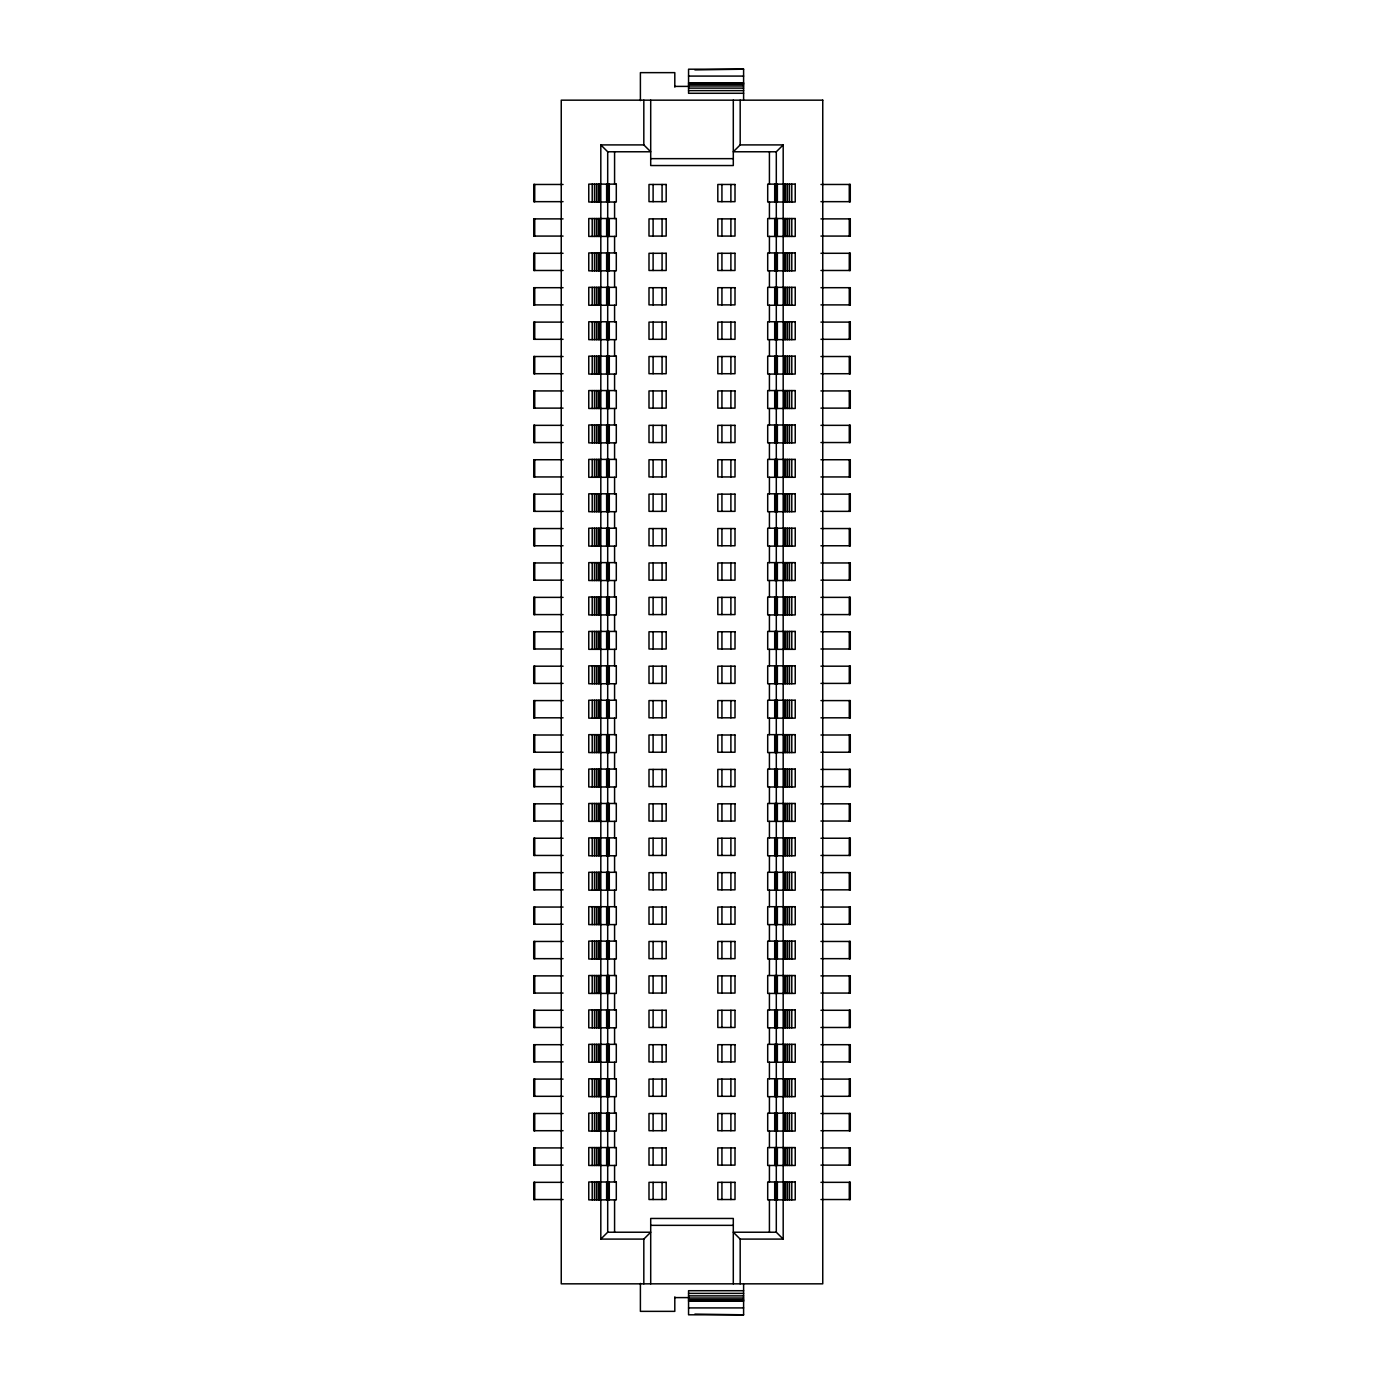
<?xml version="1.0" encoding="UTF-8"?>
<svg xmlns="http://www.w3.org/2000/svg" width="1384" height="1384" viewBox="0 0 1384 1384"><rect width="100%" height="100%" fill="white"/><g stroke="black" fill="none" stroke-linecap="round" stroke-linejoin="round"><path stroke-width="1.5" d="M740.181 144.905L733.295 151.773L776.303 151.773L783.188 144.905L740.181 144.905L740.181 100.167M607.697 1232.227L650.705 1232.227L643.819 1239.095L600.812 1239.095L607.697 1232.227L607.697 151.773L600.812 144.905L643.819 144.905L650.705 151.773L607.697 151.773M694.906 69.892L743.606 69.2L743.606 99.561M743.606 69.2L688.557 69.2L688.557 93.282L743.606 93.282M688.557 76.085L743.606 76.085M688.557 82.971L743.606 82.971M688.557 83.317L743.606 83.317M688.557 84.355L743.606 84.355M688.557 85.981L743.606 85.981M674.804 86.396L688.557 86.396M688.557 88.126L743.606 88.126M688.557 90.617L743.606 90.617M650.705 158.658L733.295 158.658M533.722 184.47L563.046 184.47M820.954 184.47L850.278 184.47L850.278 201.666L820.954 201.666M563.046 201.666L533.722 201.666L533.843 184.47M563.046 218.88L533.722 218.88L533.843 236.076M820.954 218.88L850.278 218.88L850.278 236.076L820.954 236.076M533.722 236.076L563.046 236.076M563.046 253.289L533.722 253.289L533.722 270.486L563.046 270.486M820.954 253.289L850.278 253.289L850.278 270.486L820.954 270.486M563.046 287.699L533.722 287.699L533.843 304.895M820.954 287.699L850.278 287.699L850.278 304.895L820.954 304.895M533.722 304.895L563.046 304.895M563.046 322.109L533.722 322.109L533.722 339.305L563.046 339.305M820.954 322.109L850.278 322.109L850.278 339.305L820.954 339.305M533.722 356.518L563.046 356.518M820.954 356.518L850.278 356.518L850.278 373.715L820.954 373.715M563.046 373.715L533.722 373.715L533.843 356.518M533.722 390.928L563.046 390.928M820.954 390.928L850.278 390.928L850.278 408.124L820.954 408.124M563.046 408.124L533.722 408.124L533.843 390.928M533.722 425.338L563.046 425.338M820.954 425.338L850.278 425.338L850.278 442.534L820.954 442.534M563.046 442.534L533.722 442.534L533.843 425.338M533.722 459.748L563.046 459.748M820.954 459.748L850.278 459.748L850.278 476.944L820.954 476.944M563.046 476.944L533.722 476.944L533.843 459.748M563.046 494.157L533.722 494.157L533.843 511.353M820.954 494.157L850.278 494.157L850.278 511.353L820.954 511.353M533.722 511.353L563.046 511.353M533.722 528.55L563.046 528.55M820.954 528.55L850.278 528.55L850.278 545.763L820.954 545.763M563.046 545.763L533.722 545.763L533.843 528.55M563.046 562.959L533.722 562.959L533.843 580.173M820.954 562.959L850.278 562.959L850.278 580.173L820.954 580.173M533.722 580.173L563.046 580.173M533.722 597.369L563.046 597.369M820.954 597.369L850.278 597.369L850.278 614.582L820.954 614.582M563.046 614.582L533.722 614.582L533.843 597.369M563.046 631.779L533.722 631.779L533.722 648.992L563.046 648.992M820.954 631.779L850.278 631.779L850.278 648.992L820.954 648.992M563.046 666.188L533.722 666.188L533.722 683.402L563.046 683.402M820.954 666.188L850.278 666.188L850.278 683.402L820.954 683.402M563.046 700.598L533.722 700.598L533.843 717.812M820.954 700.598L850.278 700.598L850.278 717.812L820.954 717.812M533.722 717.812L563.046 717.812M533.722 735.008L563.046 735.008M820.954 735.008L850.278 735.008L850.278 752.221L820.954 752.221M563.046 752.221L533.722 752.221L533.843 735.008M563.046 769.418L533.722 769.418L533.843 786.631M820.954 769.418L850.278 769.418L850.278 786.631L820.954 786.631M533.722 786.631L563.046 786.631M533.722 803.827L563.046 803.827M820.954 803.827L850.278 803.827L850.278 821.041L820.954 821.041M563.046 821.041L533.722 821.041L533.843 803.827M563.046 838.237L533.722 838.237L533.722 855.45L563.046 855.45M820.954 838.237L850.278 838.237L850.278 855.45L820.954 855.45M563.046 872.647L533.722 872.647L533.722 889.843L563.046 889.843M820.954 872.647L850.278 872.647L850.278 889.843L820.954 889.843M563.046 907.056L533.722 907.056L533.843 924.252M820.954 907.056L850.278 907.056L850.278 924.252L820.954 924.252M533.722 924.252L563.046 924.252M563.046 941.466L533.722 941.466L533.722 958.662L563.046 958.662M820.954 941.466L850.278 941.466L850.278 958.662L820.954 958.662M563.046 975.876L533.722 975.876L533.843 993.072M820.954 975.876L850.278 975.876L850.278 993.072L820.954 993.072M533.722 993.072L563.046 993.072M533.722 1010.285L563.046 1010.285M820.954 1010.285L850.278 1010.285L850.278 1027.482L820.954 1027.482M563.046 1027.482L533.722 1027.482L533.843 1010.285M563.046 1044.695L533.722 1044.695L533.722 1061.891L563.046 1061.891M820.954 1044.695L850.278 1044.695L850.278 1061.891L820.954 1061.891M563.046 1079.105L533.722 1079.105L533.843 1096.301M820.954 1079.105L850.278 1079.105L850.278 1096.301L820.954 1096.301M533.722 1096.301L563.046 1096.301M563.046 1113.514L533.722 1113.514L533.722 1130.711L563.046 1130.711M820.954 1113.514L850.278 1113.514L850.278 1130.711L820.954 1130.711M563.046 1147.924L533.722 1147.924L533.843 1165.12M820.954 1147.924L850.278 1147.924L850.278 1165.12L820.954 1165.12M533.722 1165.12L563.046 1165.12M563.046 1182.334L533.722 1182.334L533.843 1199.53M820.954 1182.334L850.278 1182.334L850.278 1199.53L820.954 1199.53M533.722 1199.53L563.046 1199.53M650.705 1225.342L733.295 1225.342M740.181 1239.095L783.188 1239.095L776.303 1232.227L733.295 1232.227L740.181 1239.095L740.181 1283.833M743.606 1290.718L688.557 1290.718L688.557 1314.8L743.606 1314.8L743.606 1284.438M688.557 1293.383L743.606 1293.383M688.557 1295.874L743.606 1295.874M674.804 1297.604L688.557 1297.604M688.557 1298.019L743.606 1298.019M688.557 1299.645L743.606 1299.645M688.557 1300.683L743.606 1300.683M688.557 1301.029L743.606 1301.029M688.557 1307.915L743.606 1307.915M694.906 1314.108L743.606 1314.8M850.157 184.47L850.157 201.666M850.157 218.88L850.157 236.076M850.157 253.289L850.157 270.486M850.157 287.699L850.157 304.895M850.157 322.109L850.157 339.305M850.157 356.518L850.157 373.715M850.157 390.928L850.157 408.124M850.157 425.338L850.157 442.534M850.157 459.748L850.157 476.944M850.157 494.157L850.157 511.353M850.157 528.55L850.157 545.763M850.157 562.959L850.157 580.173M850.157 597.369L850.157 614.582M850.157 631.779L850.157 648.992M850.157 666.188L850.157 683.402M850.157 700.598L850.157 717.812M850.157 735.008L850.157 752.221M850.157 769.418L850.157 786.631M850.157 803.827L850.157 821.041M850.157 838.237L850.157 855.45M850.157 872.647L850.157 889.843M850.157 907.056L850.157 924.252M850.157 941.466L850.157 958.662M850.157 975.876L850.157 993.072M850.157 1010.285L850.157 1027.482M850.157 1044.695L850.157 1061.891M850.157 1079.105L850.157 1096.301M850.157 1113.514L850.157 1130.711M850.157 1147.924L850.157 1165.12M850.157 1182.334L850.157 1199.53M849.828 184.47L849.828 201.666M849.828 218.88L849.828 236.076M849.828 253.289L849.828 270.486M849.828 287.699L849.828 304.895M849.828 322.109L849.828 339.305M849.828 356.518L849.828 373.715M849.828 390.928L849.828 408.124M849.828 425.338L849.828 442.534M849.828 459.748L849.828 476.944M849.828 494.157L849.828 511.353M849.828 528.55L849.828 545.763M849.828 562.959L849.828 580.173M849.828 597.369L849.828 614.582M849.828 631.779L849.828 648.992M849.828 666.188L849.828 683.402M849.828 700.598L849.828 717.812M849.828 735.008L849.828 752.221M849.828 769.418L849.828 786.631M849.828 803.827L849.828 821.041M849.828 838.237L849.828 855.45M849.828 872.647L849.828 889.843M849.828 907.056L849.828 924.252M849.828 941.466L849.828 958.662M849.828 975.876L849.828 993.072M849.828 1010.285L849.828 1027.482M849.828 1044.695L849.828 1061.891M849.828 1079.105L849.828 1096.301M849.828 1113.514L849.828 1130.711M849.828 1147.924L849.828 1165.12M849.828 1182.334L849.828 1199.53M849.274 184.47L849.274 201.666M849.274 218.88L849.274 236.076M849.274 253.289L849.274 270.486M849.274 287.699L849.274 304.895M849.274 322.109L849.274 339.305M849.274 356.518L849.274 373.715M849.274 390.928L849.274 408.124M849.274 425.338L849.274 442.534M849.274 459.748L849.274 476.944M849.274 494.157L849.274 511.353M849.274 528.55L849.274 545.763M849.274 562.959L849.274 580.173M849.274 597.369L849.274 614.582M849.274 631.779L849.274 648.992M849.274 666.188L849.274 683.402M849.274 700.598L849.274 717.812M849.274 735.008L849.274 752.221M849.274 769.418L849.274 786.631M849.274 803.827L849.274 821.041M849.274 838.237L849.274 855.45M849.274 872.647L849.274 889.843M849.274 907.056L849.274 924.252M849.274 941.466L849.274 958.662M849.274 975.876L849.274 993.072M849.274 1010.285L849.274 1027.482M849.274 1044.695L849.274 1061.891M849.274 1079.105L849.274 1096.301M849.274 1113.514L849.274 1130.711M849.274 1147.924L849.274 1165.12M849.274 1182.334L849.274 1199.53M791.786 184.124L791.786 202.012M791.786 218.534L791.786 236.422M791.786 252.943L791.786 270.832M791.786 287.353L791.786 305.241M791.786 321.763L791.786 339.651M791.786 356.172L791.786 374.061M791.786 390.582L791.786 408.47M791.786 424.992L791.786 442.88M791.786 459.401L791.786 477.29M791.786 493.811L791.786 511.699M791.786 528.221L791.786 546.109M791.786 562.631L791.786 580.519M791.786 597.023L791.786 614.928M791.786 631.433L791.786 649.338M791.786 665.842L791.786 683.748M791.786 700.252L791.786 718.158M791.786 734.662L791.786 752.567M791.786 769.072L791.786 786.977M791.786 803.481L791.786 821.369M791.786 837.891L791.786 855.779M791.786 872.301L791.786 890.189M791.786 906.71L791.786 924.599M791.786 941.12L791.786 959.008M791.786 975.53L791.786 993.418M791.786 1009.939L791.786 1027.828M791.786 1044.349L791.786 1062.237M791.786 1078.759L791.786 1096.647M791.786 1113.168L791.786 1131.057M791.786 1147.578L791.786 1165.466M791.786 1181.988L791.786 1199.876M789.486 184.124L789.486 202.012M789.486 218.534L789.486 236.422M789.486 252.943L789.486 270.832M789.486 287.353L789.486 305.241M789.486 321.763L789.486 339.651M789.486 356.172L789.486 374.061M789.486 390.582L789.486 408.47M789.486 424.992L789.486 442.88M789.486 459.401L789.486 477.29M789.486 493.811L789.486 511.699M789.486 528.221L789.486 546.109M789.486 562.631L789.486 580.519M789.486 597.023L789.486 614.928M789.486 631.433L789.486 649.338M789.486 665.842L789.486 683.748M789.486 700.252L789.486 718.158M789.486 734.662L789.486 752.567M789.486 769.072L789.486 786.977M789.486 803.481L789.486 821.369M789.486 837.891L789.486 855.779M789.486 872.301L789.486 890.189M789.486 906.71L789.486 924.599M789.486 941.12L789.486 959.008M789.486 975.53L789.486 993.418M789.486 1009.939L789.486 1027.828M789.486 1044.349L789.486 1062.237M789.486 1078.759L789.486 1096.647M789.486 1113.168L789.486 1131.057M789.486 1147.578L789.486 1165.466M789.486 1181.988L789.486 1199.876M787.496 184.124L787.496 202.012M787.496 218.534L787.496 236.422M787.496 252.943L787.496 270.832M787.496 287.353L787.496 305.241M787.496 321.763L787.496 339.651M787.496 356.172L787.496 374.061M787.496 390.582L787.496 408.47M787.496 424.992L787.496 442.88M787.496 459.401L787.496 477.29M787.496 493.811L787.496 511.699M787.496 528.221L787.496 546.109M787.496 562.631L787.496 580.519M787.496 597.023L787.496 614.928M787.496 631.433L787.496 649.338M787.496 665.842L787.496 683.748M787.496 700.252L787.496 718.158M787.496 734.662L787.496 752.567M787.496 769.072L787.496 786.977M787.496 803.481L787.496 821.369M787.496 837.891L787.496 855.779M787.496 872.301L787.496 890.189M787.496 906.71L787.496 924.599M787.496 941.12L787.496 959.008M787.496 975.53L787.496 993.418M787.496 1009.939L787.496 1027.828M787.496 1044.349L787.496 1062.237M787.496 1078.759L787.496 1096.647M787.496 1113.168L787.496 1131.057M787.496 1147.578L787.496 1165.466M787.496 1181.988L787.496 1199.876M785.679 184.124L785.679 202.012M785.679 218.534L785.679 236.422M785.679 252.943L785.679 270.832M785.679 287.353L785.679 305.241M785.679 321.763L785.679 339.651M785.679 356.172L785.679 374.061M785.679 390.582L785.679 408.47M785.679 424.992L785.679 442.88M785.679 459.401L785.679 477.29M785.679 493.811L785.679 511.699M785.679 528.221L785.679 546.109M785.679 562.631L785.679 580.519M785.679 597.023L785.679 614.928M785.679 631.433L785.679 649.338M785.679 665.842L785.679 683.748M785.679 700.252L785.679 718.158M785.679 734.662L785.679 752.567M785.679 769.072L785.679 786.977M785.679 803.481L785.679 821.369M785.679 837.891L785.679 855.779M785.679 872.301L785.679 890.189M785.679 906.71L785.679 924.599M785.679 941.12L785.679 959.008M785.679 975.53L785.679 993.418M785.679 1009.939L785.679 1027.828M785.679 1044.349L785.679 1062.237M785.679 1078.759L785.679 1096.647M785.679 1113.168L785.679 1131.057M785.679 1147.578L785.679 1165.466M785.679 1181.988L785.679 1199.876M784.174 184.124L784.174 202.012M784.174 218.534L784.174 236.422M784.174 252.943L784.174 270.832M784.174 287.353L784.174 305.241M784.174 321.763L784.174 339.651M784.174 356.172L784.174 374.061M784.174 390.582L784.174 408.47M784.174 424.992L784.174 442.88M784.174 459.401L784.174 477.29M784.174 493.811L784.174 511.699M784.174 528.221L784.174 546.109M784.174 562.631L784.174 580.519M784.174 597.023L784.174 614.928M784.174 631.433L784.174 649.338M784.174 665.842L784.174 683.748M784.174 700.252L784.174 718.158M784.174 734.662L784.174 752.567M784.174 769.072L784.174 786.977M784.174 803.481L784.174 821.369M784.174 837.891L784.174 855.779M784.174 872.301L784.174 890.189M784.174 906.71L784.174 924.599M784.174 941.12L784.174 959.008M784.174 975.53L784.174 993.418M784.174 1009.939L784.174 1027.828M784.174 1044.349L784.174 1062.237M784.174 1078.759L784.174 1096.647M784.174 1113.168L784.174 1131.057M784.174 1147.578L784.174 1165.466M784.174 1181.988L784.174 1199.876M783.188 144.905L783.188 1239.095M777.358 184.124L777.358 202.012M777.358 218.534L777.358 236.422M777.358 252.943L777.358 270.832M777.358 287.353L777.358 305.241M777.358 321.763L777.358 339.651M777.358 356.172L777.358 374.061M777.358 390.582L777.358 408.47M777.358 424.992L777.358 442.88M777.358 459.401L777.358 477.29M777.358 493.811L777.358 511.699M777.358 528.221L777.358 546.109M777.358 562.631L777.358 580.519M777.358 597.023L777.358 614.928M777.358 631.433L777.358 649.338M777.358 665.842L777.358 683.748M777.358 700.252L777.358 718.158M777.358 734.662L777.358 752.567M777.358 769.072L777.358 786.977M777.358 803.481L777.358 821.369M777.358 837.891L777.358 855.779M777.358 872.301L777.358 890.189M777.358 906.71L777.358 924.599M777.358 941.12L777.358 959.008M777.358 975.53L777.358 993.418M777.358 1009.939L777.358 1027.828M777.358 1044.349L777.358 1062.237M777.358 1078.759L777.358 1096.647M777.358 1113.168L777.358 1131.057M777.358 1147.578L777.358 1165.466M777.358 1181.988L777.358 1199.876M776.77 184.124L776.77 202.012M776.77 218.534L776.77 236.422M776.77 252.943L776.77 270.832M776.77 287.353L776.77 305.241M776.77 321.763L776.77 339.651M776.77 356.172L776.77 374.061M776.77 390.582L776.77 408.47M776.77 424.992L776.77 442.88M776.77 459.401L776.77 477.29M776.77 493.811L776.77 511.699M776.77 528.221L776.77 546.109M776.77 562.631L776.77 580.519M776.77 597.023L776.77 614.928M776.77 631.433L776.77 649.338M776.77 665.842L776.77 683.748M776.77 700.252L776.77 718.158M776.77 734.662L776.77 752.567M776.77 769.072L776.77 786.977M776.77 803.481L776.77 821.369M776.77 837.891L776.77 855.779M776.77 872.301L776.77 890.189M776.77 906.71L776.77 924.599M776.77 941.12L776.77 959.008M776.77 975.53L776.77 993.418M776.77 1009.939L776.77 1027.828M776.77 1044.349L776.77 1062.237M776.77 1078.759L776.77 1096.647M776.77 1113.168L776.77 1131.057M776.77 1147.578L776.77 1165.466M776.77 1181.988L776.77 1199.876M776.424 184.124L776.424 202.012M776.424 218.534L776.424 236.422M776.424 252.943L776.424 270.832M776.424 287.353L776.424 305.241M776.424 321.763L776.424 339.651M776.424 356.172L776.424 374.061M776.424 390.582L776.424 408.47M776.424 424.992L776.424 442.88M776.424 459.401L776.424 477.29M776.424 493.811L776.424 511.699M776.424 528.221L776.424 546.109M776.424 562.631L776.424 580.519M776.424 597.023L776.424 614.928M776.424 631.433L776.424 649.338M776.424 665.842L776.424 683.748M776.424 700.252L776.424 718.158M776.424 734.662L776.424 752.567M776.424 769.072L776.424 786.977M776.424 803.481L776.424 821.369M776.424 837.891L776.424 855.779M776.424 872.301L776.424 890.189M776.424 906.71L776.424 924.599M776.424 941.12L776.424 959.008M776.424 975.53L776.424 993.418M776.424 1009.939L776.424 1027.828M776.424 1044.349L776.424 1062.237M776.424 1078.759L776.424 1096.647M776.424 1113.168L776.424 1131.057M776.424 1147.578L776.424 1165.466M776.424 1181.988L776.424 1199.876M776.303 151.773L776.303 1232.227M775.576 184.124L775.576 202.012M775.576 218.534L775.576 236.422M775.576 252.943L775.576 270.832M775.576 287.353L775.576 305.241M775.576 321.763L775.576 339.651M775.576 356.172L775.576 374.061M775.576 390.582L775.576 408.47M775.576 424.992L775.576 442.88M775.576 459.401L775.576 477.29M775.576 493.811L775.576 511.699M775.576 528.221L775.576 546.109M775.576 562.631L775.576 580.519M775.576 597.023L775.576 614.928M775.576 631.433L775.576 649.338M775.576 665.842L775.576 683.748M775.576 700.252L775.576 718.158M775.576 734.662L775.576 752.567M775.576 769.072L775.576 786.977M775.576 803.481L775.576 821.369M775.576 837.891L775.576 855.779M775.576 872.301L775.576 890.189M775.576 906.71L775.576 924.599M775.576 941.12L775.576 959.008M775.576 975.53L775.576 993.418M775.576 1009.939L775.576 1027.828M775.576 1044.349L775.576 1062.237M775.576 1078.759L775.576 1096.647M775.576 1113.168L775.576 1131.057M775.576 1147.578L775.576 1165.466M775.576 1181.988L775.576 1199.876M774.711 184.124L774.711 202.012M774.711 218.534L774.711 236.422M774.711 252.943L774.711 270.832M774.711 287.353L774.711 305.241M774.711 321.763L774.711 339.651M774.711 356.172L774.711 374.061M774.711 390.582L774.711 408.47M774.711 424.992L774.711 442.88M774.711 459.401L774.711 477.29M774.711 493.811L774.711 511.699M774.711 528.221L774.711 546.109M774.711 562.631L774.711 580.519M774.711 597.023L774.711 614.928M774.711 631.433L774.711 649.338M774.711 665.842L774.711 683.748M774.711 700.252L774.711 718.158M774.711 734.662L774.711 752.567M774.711 769.072L774.711 786.977M774.711 803.481L774.711 821.369M774.711 837.891L774.711 855.779M774.711 872.301L774.711 890.189M774.711 906.71L774.711 924.599M774.711 941.12L774.711 959.008M774.711 975.53L774.711 993.418M774.711 1009.939L774.711 1027.828M774.711 1044.349L774.711 1062.237M774.711 1078.759L774.711 1096.647M774.711 1113.168L774.711 1131.057M774.711 1147.578L774.711 1165.466M774.711 1181.988L774.711 1199.876M769.418 151.773L769.418 184.124M769.418 202.012L769.418 218.534M769.418 236.422L769.418 252.943M769.418 270.832L769.418 287.353M769.418 305.241L769.418 321.763M769.418 339.651L769.418 356.172M769.418 374.061L769.418 390.582M769.418 408.47L769.418 424.992M769.418 442.88L769.418 459.401M769.418 477.29L769.418 493.811M769.418 511.699L769.418 528.221M769.418 546.109L769.418 562.631M769.418 580.519L769.418 597.023M769.418 614.928L769.418 631.433M769.418 649.338L769.418 665.842M769.418 683.748L769.418 700.252M769.418 718.158L769.418 734.662M769.418 752.567L769.418 769.072M769.418 786.977L769.418 803.481M769.418 821.369L769.418 837.891M769.418 855.779L769.418 872.301M769.418 890.189L769.418 906.71M769.418 924.599L769.418 941.12M769.418 959.008L769.418 975.53M769.418 993.418L769.418 1009.939M769.418 1027.828L769.418 1044.349M769.418 1062.237L769.418 1078.759M769.418 1096.647L769.418 1113.168M769.418 1131.057L769.418 1147.578M769.418 1165.466L769.418 1181.988M769.418 1199.876L769.418 1232.227M733.295 100.167L733.295 165.544L650.705 165.544L650.705 100.167M733.295 1283.833L733.295 1218.456L650.705 1218.456L650.705 1283.833M730.89 184.47L730.89 201.666M730.89 218.88L730.89 236.076M730.89 253.289L730.89 270.486M730.89 287.699L730.89 304.895M730.89 322.109L730.89 339.305M730.89 356.518L730.89 373.715M730.89 390.928L730.89 408.124M730.89 425.338L730.89 442.534M730.89 459.748L730.89 476.944M730.89 494.157L730.89 511.353M730.89 528.55L730.89 545.763M730.89 562.959L730.89 580.173M730.89 597.369L730.89 614.582M730.89 631.779L730.89 648.992M730.89 666.188L730.89 683.402M730.89 700.598L730.89 717.812M730.89 735.008L730.89 752.221M730.89 769.418L730.89 786.631M730.89 803.827L730.89 821.041M730.89 838.237L730.89 855.45M730.89 872.647L730.89 889.843M730.89 907.056L730.89 924.252M730.89 941.466L730.89 958.662M730.89 975.876L730.89 993.072M730.89 1010.285L730.89 1027.482M730.89 1044.695L730.89 1061.891M730.89 1079.105L730.89 1096.301M730.89 1113.514L730.89 1130.711M730.89 1147.924L730.89 1165.12M730.89 1182.334L730.89 1199.53M721.929 184.47L721.929 201.666M721.929 218.88L721.929 236.076M721.929 253.289L721.929 270.486M721.929 287.699L721.929 304.895M721.929 322.109L721.929 339.305M721.929 356.518L721.929 373.715M721.929 390.928L721.929 408.124M721.929 425.338L721.929 442.534M721.929 459.748L721.929 476.944M721.929 494.157L721.929 511.353M721.929 528.55L721.929 545.763M721.929 562.959L721.929 580.173M721.929 597.369L721.929 614.582M721.929 631.779L721.929 648.992M721.929 666.188L721.929 683.402M721.929 700.598L721.929 717.812M721.929 735.008L721.929 752.221M721.929 769.418L721.929 786.631M721.929 803.827L721.929 821.041M721.929 838.237L721.929 855.45M721.929 872.647L721.929 889.843M721.929 907.056L721.929 924.252M721.929 941.466L721.929 958.662M721.929 975.876L721.929 993.072M721.929 1010.285L721.929 1027.482M721.929 1044.695L721.929 1061.891M721.929 1079.105L721.929 1096.301M721.929 1113.514L721.929 1130.711M721.929 1147.924L721.929 1165.12M721.929 1182.334L721.929 1199.53M674.804 87.088L674.804 72.643L640.394 72.643L640.394 100.599M674.804 1296.912L674.804 1311.357L640.394 1311.357L640.394 1283.4M662.071 184.47L662.071 201.666M662.071 218.88L662.071 236.076M662.071 253.289L662.071 270.486M662.071 287.699L662.071 304.895M662.071 322.109L662.071 339.305M662.071 356.518L662.071 373.715M662.071 390.928L662.071 408.124M662.071 425.338L662.071 442.534M662.071 459.748L662.071 476.944M662.071 494.157L662.071 511.353M662.071 528.55L662.071 545.763M662.071 562.959L662.071 580.173M662.071 597.369L662.071 614.582M662.071 631.779L662.071 648.992M662.071 666.188L662.071 683.402M662.071 700.598L662.071 717.812M662.071 735.008L662.071 752.221M662.071 769.418L662.071 786.631M662.071 803.827L662.071 821.041M662.071 838.237L662.071 855.45M662.071 872.647L662.071 889.843M662.071 907.056L662.071 924.252M662.071 941.466L662.071 958.662M662.071 975.876L662.071 993.072M662.071 1010.285L662.071 1027.482M662.071 1044.695L662.071 1061.891M662.071 1079.105L662.071 1096.301M662.071 1113.514L662.071 1130.711M662.071 1147.924L662.071 1165.12M662.071 1182.334L662.071 1199.53M653.11 184.47L653.11 201.666M653.11 218.88L653.11 236.076M653.11 253.289L653.11 270.486M653.11 287.699L653.11 304.895M653.11 322.109L653.11 339.305M653.11 356.518L653.11 373.715M653.11 390.928L653.11 408.124M653.11 425.338L653.11 442.534M653.11 459.748L653.11 476.944M653.11 494.157L653.11 511.353M653.11 528.55L653.11 545.763M653.11 562.959L653.11 580.173M653.11 597.369L653.11 614.582M653.11 631.779L653.11 648.992M653.11 666.188L653.11 683.402M653.11 700.598L653.11 717.812M653.11 735.008L653.11 752.221M653.11 769.418L653.11 786.631M653.11 803.827L653.11 821.041M653.11 838.237L653.11 855.45M653.11 872.647L653.11 889.843M653.11 907.056L653.11 924.252M653.11 941.466L653.11 958.662M653.11 975.876L653.11 993.072M653.11 1010.285L653.11 1027.482M653.11 1044.695L653.11 1061.891M653.11 1079.105L653.11 1096.301M653.11 1113.514L653.11 1130.711M653.11 1147.924L653.11 1165.12M653.11 1182.334L653.11 1199.53M643.819 100.167L643.819 144.905M643.819 1239.095L643.819 1283.833M614.582 151.773L614.582 184.124M614.582 202.012L614.582 218.534M614.582 236.422L614.582 252.943M614.582 270.832L614.582 287.353M614.582 305.241L614.582 321.763M614.582 339.651L614.582 356.172M614.582 374.061L614.582 390.582M614.582 408.47L614.582 424.992M614.582 442.88L614.582 459.401M614.582 477.29L614.582 493.811M614.582 511.699L614.582 528.221M614.582 546.109L614.582 562.631M614.582 580.519L614.582 597.023M614.582 614.928L614.582 631.433M614.582 649.338L614.582 665.842M614.582 683.748L614.582 700.252M614.582 718.158L614.582 734.662M614.582 752.567L614.582 769.072M614.582 786.977L614.582 803.481M614.582 821.369L614.582 837.891M614.582 855.779L614.582 872.301M614.582 890.189L614.582 906.71M614.582 924.599L614.582 941.12M614.582 959.008L614.582 975.53M614.582 993.418L614.582 1009.939M614.582 1027.828L614.582 1044.349M614.582 1062.237L614.582 1078.759M614.582 1096.647L614.582 1113.168M614.582 1131.057L614.582 1147.578M614.582 1165.466L614.582 1181.988M614.582 1199.876L614.582 1232.227M609.289 184.124L609.289 202.012M609.289 218.534L609.289 236.422M609.289 252.943L609.289 270.832M609.289 287.353L609.289 305.241M609.289 321.763L609.289 339.651M609.289 356.172L609.289 374.061M609.289 390.582L609.289 408.47M609.289 424.992L609.289 442.88M609.289 459.401L609.289 477.29M609.289 493.811L609.289 511.699M609.289 528.221L609.289 546.109M609.289 562.631L609.289 580.519M609.289 597.023L609.289 614.928M609.289 631.433L609.289 649.338M609.289 665.842L609.289 683.748M609.289 700.252L609.289 718.158M609.289 734.662L609.289 752.567M609.289 769.072L609.289 786.977M609.289 803.481L609.289 821.369M609.289 837.891L609.289 855.779M609.289 872.301L609.289 890.189M609.289 906.71L609.289 924.599M609.289 941.12L609.289 959.008M609.289 975.53L609.289 993.418M609.289 1009.939L609.289 1027.828M609.289 1044.349L609.289 1062.237M609.289 1078.759L609.289 1096.647M609.289 1113.168L609.289 1131.057M609.289 1147.578L609.289 1165.466M609.289 1181.988L609.289 1199.876M608.424 184.124L608.424 202.012M608.424 218.534L608.424 236.422M608.424 252.943L608.424 270.832M608.424 287.353L608.424 305.241M608.424 321.763L608.424 339.651M608.424 356.172L608.424 374.061M608.424 390.582L608.424 408.47M608.424 424.992L608.424 442.88M608.424 459.401L608.424 477.29M608.424 493.811L608.424 511.699M608.424 528.221L608.424 546.109M608.424 562.631L608.424 580.519M608.424 597.023L608.424 614.928M608.424 631.433L608.424 649.338M608.424 665.842L608.424 683.748M608.424 700.252L608.424 718.158M608.424 734.662L608.424 752.567M608.424 769.072L608.424 786.977M608.424 803.481L608.424 821.369M608.424 837.891L608.424 855.779M608.424 872.301L608.424 890.189M608.424 906.71L608.424 924.599M608.424 941.12L608.424 959.008M608.424 975.53L608.424 993.418M608.424 1009.939L608.424 1027.828M608.424 1044.349L608.424 1062.237M608.424 1078.759L608.424 1096.647M608.424 1113.168L608.424 1131.057M608.424 1147.578L608.424 1165.466M608.424 1181.988L608.424 1199.876M607.887 184.124L607.887 202.012M607.887 218.534L607.887 236.422M607.887 252.943L607.887 270.832M607.887 287.353L607.887 305.241M607.887 321.763L607.887 339.651M607.887 356.172L607.887 374.061M607.887 390.582L607.887 408.47M607.887 424.992L607.887 442.88M607.887 459.401L607.887 477.29M607.887 493.811L607.887 511.699M607.887 528.221L607.887 546.109M607.887 562.631L607.887 580.519M607.887 597.023L607.887 614.928M607.887 631.433L607.887 649.338M607.887 665.842L607.887 683.748M607.887 700.252L607.887 718.158M607.887 734.662L607.887 752.567M607.887 769.072L607.887 786.977M607.887 803.481L607.887 821.369M607.887 837.891L607.887 855.779M607.887 872.301L607.887 890.189M607.887 906.71L607.887 924.599M607.887 941.12L607.887 959.008M607.887 975.53L607.887 993.418M607.887 1009.939L607.887 1027.828M607.887 1044.349L607.887 1062.237M607.887 1078.759L607.887 1096.647M607.887 1113.168L607.887 1131.057M607.887 1147.578L607.887 1165.466M607.887 1181.988L607.887 1199.876M607.23 184.124L607.23 202.012M607.23 218.534L607.23 236.422M607.23 252.943L607.23 270.832M607.23 287.353L607.23 305.241M607.23 321.763L607.23 339.651M607.23 356.172L607.23 374.061M607.23 390.582L607.23 408.47M607.23 424.992L607.23 442.88M607.23 459.401L607.23 477.29M607.23 493.811L607.23 511.699M607.23 528.221L607.23 546.109M607.23 562.631L607.23 580.519M607.23 597.023L607.23 614.928M607.23 631.433L607.23 649.338M607.23 665.842L607.23 683.748M607.23 700.252L607.23 718.158M607.23 734.662L607.23 752.567M607.23 769.072L607.23 786.977M607.23 803.481L607.23 821.369M607.23 837.891L607.23 855.779M607.23 872.301L607.23 890.189M607.23 906.71L607.23 924.599M607.23 941.12L607.23 959.008M607.23 975.53L607.23 993.418M607.23 1009.939L607.23 1027.828M607.23 1044.349L607.23 1062.237M607.23 1078.759L607.23 1096.647M607.23 1113.168L607.23 1131.057M607.23 1147.578L607.23 1165.466M607.23 1181.988L607.23 1199.876M606.642 184.124L606.642 202.012M606.642 218.534L606.642 236.422M606.642 252.943L606.642 270.832M606.642 287.353L606.642 305.241M606.642 321.763L606.642 339.651M606.642 356.172L606.642 374.061M606.642 390.582L606.642 408.47M606.642 424.992L606.642 442.88M606.642 459.401L606.642 477.29M606.642 493.811L606.642 511.699M606.642 528.221L606.642 546.109M606.642 562.631L606.642 580.519M606.642 597.023L606.642 614.928M606.642 631.433L606.642 649.338M606.642 665.842L606.642 683.748M606.642 700.252L606.642 718.158M606.642 734.662L606.642 752.567M606.642 769.072L606.642 786.977M606.642 803.481L606.642 821.369M606.642 837.891L606.642 855.779M606.642 872.301L606.642 890.189M606.642 906.71L606.642 924.599M606.642 941.12L606.642 959.008M606.642 975.53L606.642 993.418M606.642 1009.939L606.642 1027.828M606.642 1044.349L606.642 1062.237M606.642 1078.759L606.642 1096.647M606.642 1113.168L606.642 1131.057M606.642 1147.578L606.642 1165.466M606.642 1181.988L606.642 1199.876M600.812 144.905L600.812 1239.095M599.826 184.124L599.826 202.012M599.826 218.534L599.826 236.422M599.826 252.943L599.826 270.832M599.826 287.353L599.826 305.241M599.826 321.763L599.826 339.651M599.826 356.172L599.826 374.061M599.826 390.582L599.826 408.47M599.826 424.992L599.826 442.88M599.826 459.401L599.826 477.29M599.826 493.811L599.826 511.699M599.826 528.221L599.826 546.109M599.826 562.631L599.826 580.519M599.826 597.023L599.826 614.928M599.826 631.433L599.826 649.338M599.826 665.842L599.826 683.748M599.826 700.252L599.826 718.158M599.826 734.662L599.826 752.567M599.826 769.072L599.826 786.977M599.826 803.481L599.826 821.369M599.826 837.891L599.826 855.779M599.826 872.301L599.826 890.189M599.826 906.71L599.826 924.599M599.826 941.12L599.826 959.008M599.826 975.53L599.826 993.418M599.826 1009.939L599.826 1027.828M599.826 1044.349L599.826 1062.237M599.826 1078.759L599.826 1096.647M599.826 1113.168L599.826 1131.057M599.826 1147.578L599.826 1165.466M599.826 1181.988L599.826 1199.876M598.321 184.124L598.321 202.012M598.321 218.534L598.321 236.422M598.321 252.943L598.321 270.832M598.321 287.353L598.321 305.241M598.321 321.763L598.321 339.651M598.321 356.172L598.321 374.061M598.321 390.582L598.321 408.47M598.321 424.992L598.321 442.88M598.321 459.401L598.321 477.29M598.321 493.811L598.321 511.699M598.321 528.221L598.321 546.109M598.321 562.631L598.321 580.519M598.321 597.023L598.321 614.928M598.321 631.433L598.321 649.338M598.321 665.842L598.321 683.748M598.321 700.252L598.321 718.158M598.321 734.662L598.321 752.567M598.321 769.072L598.321 786.977M598.321 803.481L598.321 821.369M598.321 837.891L598.321 855.779M598.321 872.301L598.321 890.189M598.321 906.71L598.321 924.599M598.321 941.12L598.321 959.008M598.321 975.53L598.321 993.418M598.321 1009.939L598.321 1027.828M598.321 1044.349L598.321 1062.237M598.321 1078.759L598.321 1096.647M598.321 1113.168L598.321 1131.057M598.321 1147.578L598.321 1165.466M598.321 1181.988L598.321 1199.876M596.504 184.124L596.504 202.012M596.504 218.534L596.504 236.422M596.504 252.943L596.504 270.832M596.504 287.353L596.504 305.241M596.504 321.763L596.504 339.651M596.504 356.172L596.504 374.061M596.504 390.582L596.504 408.47M596.504 424.992L596.504 442.88M596.504 459.401L596.504 477.29M596.504 493.811L596.504 511.699M596.504 528.221L596.504 546.109M596.504 562.631L596.504 580.519M596.504 597.023L596.504 614.928M596.504 631.433L596.504 649.338M596.504 665.842L596.504 683.748M596.504 700.252L596.504 718.158M596.504 734.662L596.504 752.567M596.504 769.072L596.504 786.977M596.504 803.481L596.504 821.369M596.504 837.891L596.504 855.779M596.504 872.301L596.504 890.189M596.504 906.71L596.504 924.599M596.504 941.12L596.504 959.008M596.504 975.53L596.504 993.418M596.504 1009.939L596.504 1027.828M596.504 1044.349L596.504 1062.237M596.504 1078.759L596.504 1096.647M596.504 1113.168L596.504 1131.057M596.504 1147.578L596.504 1165.466M596.504 1181.988L596.504 1199.876M594.514 184.124L594.514 202.012M594.514 218.534L594.514 236.422M594.514 252.943L594.514 270.832M594.514 287.353L594.514 305.241M594.514 321.763L594.514 339.651M594.514 356.172L594.514 374.061M594.514 390.582L594.514 408.47M594.514 424.992L594.514 442.88M594.514 459.401L594.514 477.29M594.514 493.811L594.514 511.699M594.514 528.221L594.514 546.109M594.514 562.631L594.514 580.519M594.514 597.023L594.514 614.928M594.514 631.433L594.514 649.338M594.514 665.842L594.514 683.748M594.514 700.252L594.514 718.158M594.514 734.662L594.514 752.567M594.514 769.072L594.514 786.977M594.514 803.481L594.514 821.369M594.514 837.891L594.514 855.779M594.514 872.301L594.514 890.189M594.514 906.71L594.514 924.599M594.514 941.12L594.514 959.008M594.514 975.53L594.514 993.418M594.514 1009.939L594.514 1027.828M594.514 1044.349L594.514 1062.237M594.514 1078.759L594.514 1096.647M594.514 1113.168L594.514 1131.057M594.514 1147.578L594.514 1165.466M594.514 1181.988L594.514 1199.876M592.214 184.124L592.214 202.012M592.214 218.534L592.214 236.422M592.214 252.943L592.214 270.832M592.214 287.353L592.214 305.241M592.214 321.763L592.214 339.651M592.214 356.172L592.214 374.061M592.214 390.582L592.214 408.47M592.214 424.992L592.214 442.88M592.214 459.401L592.214 477.29M592.214 493.811L592.214 511.699M592.214 528.221L592.214 546.109M592.214 562.631L592.214 580.519M592.214 597.023L592.214 614.928M592.214 631.433L592.214 649.338M592.214 665.842L592.214 683.748M592.214 700.252L592.214 718.158M592.214 734.662L592.214 752.567M592.214 769.072L592.214 786.977M592.214 803.481L592.214 821.369M592.214 837.891L592.214 855.779M592.214 872.301L592.214 890.189M592.214 906.71L592.214 924.599M592.214 941.12L592.214 959.008M592.214 975.53L592.214 993.418M592.214 1009.939L592.214 1027.828M592.214 1044.349L592.214 1062.237M592.214 1078.759L592.214 1096.647M592.214 1113.168L592.214 1131.057M592.214 1147.578L592.214 1165.466M592.214 1181.988L592.214 1199.876M534.726 184.47L534.726 201.666M534.726 218.88L534.726 236.076M534.726 253.289L534.726 270.486M534.726 287.699L534.726 304.895M534.726 322.109L534.726 339.305M534.726 356.518L534.726 373.715M534.726 390.928L534.726 408.124M534.726 425.338L534.726 442.534M534.726 459.748L534.726 476.944M534.726 494.157L534.726 511.353M534.726 528.55L534.726 545.763M534.726 562.959L534.726 580.173M534.726 597.369L534.726 614.582M534.726 631.779L534.726 648.992M534.726 666.188L534.726 683.402M534.726 700.598L534.726 717.812M534.726 735.008L534.726 752.221M534.726 769.418L534.726 786.631M534.726 803.827L534.726 821.041M534.726 838.237L534.726 855.45M534.726 872.647L534.726 889.843M534.726 907.056L534.726 924.252M534.726 941.466L534.726 958.662M534.726 975.876L534.726 993.072M534.726 1010.285L534.726 1027.482M534.726 1044.695L534.726 1061.891M534.726 1079.105L534.726 1096.301M534.726 1113.514L534.726 1130.711M534.726 1147.924L534.726 1165.12M534.726 1182.334L534.726 1199.53M534.172 184.47L534.172 201.666M534.172 218.88L534.172 236.076M534.172 253.289L534.172 270.486M534.172 287.699L534.172 304.895M534.172 322.109L534.172 339.305M534.172 356.518L534.172 373.715M534.172 390.928L534.172 408.124M534.172 425.338L534.172 442.534M534.172 459.748L534.172 476.944M534.172 494.157L534.172 511.353M534.172 528.55L534.172 545.763M534.172 562.959L534.172 580.173M534.172 597.369L534.172 614.582M534.172 631.779L534.172 648.992M534.172 666.188L534.172 683.402M534.172 700.598L534.172 717.812M534.172 735.008L534.172 752.221M534.172 769.418L534.172 786.631M534.172 803.827L534.172 821.041M534.172 838.237L534.172 855.45M534.172 872.647L534.172 889.843M534.172 907.056L534.172 924.252M534.172 941.466L534.172 958.662M534.172 975.876L534.172 993.072M534.172 1010.285L534.172 1027.482M534.172 1044.695L534.172 1061.891M534.172 1079.105L534.172 1096.301M534.172 1113.514L534.172 1130.711M534.172 1147.924L534.172 1165.12M534.172 1182.334L534.172 1199.53M822.753 100.167L561.247 100.167L561.247 1283.833L822.753 1283.833L822.753 100.167M616.295 184.124L588.771 184.124L588.771 202.012L616.295 202.012L616.295 184.124M795.229 184.124L767.705 184.124L767.705 202.012L795.229 202.012L795.229 184.124M666.188 184.47L648.992 184.47L648.992 201.666L666.188 201.666L666.188 184.47M735.008 184.47L717.812 184.47L717.812 201.666L735.008 201.666L735.008 184.47M616.295 218.534L588.771 218.534L588.771 236.422L616.295 236.422L616.295 218.534M795.229 218.534L767.705 218.534L767.705 236.422L795.229 236.422L795.229 218.534M666.188 218.88L648.992 218.88L648.992 236.076L666.188 236.076L666.188 218.88M735.008 218.88L717.812 218.88L717.812 236.076L735.008 236.076L735.008 218.88M616.295 252.943L588.771 252.943L588.771 270.832L616.295 270.832L616.295 252.943M795.229 252.943L767.705 252.943L767.705 270.832L795.229 270.832L795.229 252.943M666.188 253.289L648.992 253.289L648.992 270.486L666.188 270.486L666.188 253.289M735.008 253.289L717.812 253.289L717.812 270.486L735.008 270.486L735.008 253.289M616.295 287.353L588.771 287.353L588.771 305.241L616.295 305.241L616.295 287.353M795.229 287.353L767.705 287.353L767.705 305.241L795.229 305.241L795.229 287.353M666.188 287.699L648.992 287.699L648.992 304.895L666.188 304.895L666.188 287.699M735.008 287.699L717.812 287.699L717.812 304.895L735.008 304.895L735.008 287.699M616.295 321.763L588.771 321.763L588.771 339.651L616.295 339.651L616.295 321.763M795.229 321.763L767.705 321.763L767.705 339.651L795.229 339.651L795.229 321.763M666.188 322.109L648.992 322.109L648.992 339.305L666.188 339.305L666.188 322.109M735.008 322.109L717.812 322.109L717.812 339.305L735.008 339.305L735.008 322.109M616.295 356.172L588.771 356.172L588.771 374.061L616.295 374.061L616.295 356.172M795.229 356.172L767.705 356.172L767.705 374.061L795.229 374.061L795.229 356.172M666.188 356.518L648.992 356.518L648.992 373.715L666.188 373.715L666.188 356.518M735.008 356.518L717.812 356.518L717.812 373.715L735.008 373.715L735.008 356.518M616.295 390.582L588.771 390.582L588.771 408.47L616.295 408.47L616.295 390.582M795.229 390.582L767.705 390.582L767.705 408.47L795.229 408.47L795.229 390.582M666.188 390.928L648.992 390.928L648.992 408.124L666.188 408.124L666.188 390.928M735.008 390.928L717.812 390.928L717.812 408.124L735.008 408.124L735.008 390.928M616.295 424.992L588.771 424.992L588.771 442.88L616.295 442.88L616.295 424.992M795.229 424.992L767.705 424.992L767.705 442.88L795.229 442.88L795.229 424.992M666.188 425.338L648.992 425.338L648.992 442.534L666.188 442.534L666.188 425.338M735.008 425.338L717.812 425.338L717.812 442.534L735.008 442.534L735.008 425.338M616.295 459.401L588.771 459.401L588.771 477.29L616.295 477.29L616.295 459.401M795.229 459.401L767.705 459.401L767.705 477.29L795.229 477.29L795.229 459.401M666.188 459.748L648.992 459.748L648.992 476.944L666.188 476.944L666.188 459.748M735.008 459.748L717.812 459.748L717.812 476.944L735.008 476.944L735.008 459.748M616.295 493.811L588.771 493.811L588.771 511.699L616.295 511.699L616.295 493.811M795.229 493.811L767.705 493.811L767.705 511.699L795.229 511.699L795.229 493.811M666.188 494.157L648.992 494.157L648.992 511.353L666.188 511.353L666.188 494.157M735.008 494.157L717.812 494.157L717.812 511.353L735.008 511.353L735.008 494.157M616.295 528.221L588.771 528.221L588.771 546.109L616.295 546.109L616.295 528.221M795.229 528.221L767.705 528.221L767.705 546.109L795.229 546.109L795.229 528.221M666.188 528.55L648.992 528.55L648.992 545.763L666.188 545.763L666.188 528.55M735.008 528.55L717.812 528.55L717.812 545.763L735.008 545.763L735.008 528.55M616.295 562.631L588.771 562.631L588.771 580.519L616.295 580.519L616.295 562.631M795.229 562.631L767.705 562.631L767.705 580.519L795.229 580.519L795.229 562.631M666.188 562.959L648.992 562.959L648.992 580.173L666.188 580.173L666.188 562.959M735.008 562.959L717.812 562.959L717.812 580.173L735.008 580.173L735.008 562.959M616.295 597.023L588.771 597.023L588.771 614.928L616.295 614.928L616.295 597.023M795.229 597.023L767.705 597.023L767.705 614.928L795.229 614.928L795.229 597.023M666.188 597.369L648.992 597.369L648.992 614.582L666.188 614.582L666.188 597.369M735.008 597.369L717.812 597.369L717.812 614.582L735.008 614.582L735.008 597.369M616.295 631.433L588.771 631.433L588.771 649.338L616.295 649.338L616.295 631.433M795.229 631.433L767.705 631.433L767.705 649.338L795.229 649.338L795.229 631.433M666.188 631.779L648.992 631.779L648.992 648.992L666.188 648.992L666.188 631.779M735.008 631.779L717.812 631.779L717.812 648.992L735.008 648.992L735.008 631.779M616.295 665.842L588.771 665.842L588.771 683.748L616.295 683.748L616.295 665.842M795.229 665.842L767.705 665.842L767.705 683.748L795.229 683.748L795.229 665.842M666.188 666.188L648.992 666.188L648.992 683.402L666.188 683.402L666.188 666.188M735.008 666.188L717.812 666.188L717.812 683.402L735.008 683.402L735.008 666.188M616.295 700.252L588.771 700.252L588.771 718.158L616.295 718.158L616.295 700.252M795.229 700.252L767.705 700.252L767.705 718.158L795.229 718.158L795.229 700.252M666.188 700.598L648.992 700.598L648.992 717.812L666.188 717.812L666.188 700.598M735.008 700.598L717.812 700.598L717.812 717.812L735.008 717.812L735.008 700.598M616.295 734.662L588.771 734.662L588.771 752.567L616.295 752.567L616.295 734.662M795.229 734.662L767.705 734.662L767.705 752.567L795.229 752.567L795.229 734.662M666.188 735.008L648.992 735.008L648.992 752.221L666.188 752.221L666.188 735.008M735.008 735.008L717.812 735.008L717.812 752.221L735.008 752.221L735.008 735.008M616.295 769.072L588.771 769.072L588.771 786.977L616.295 786.977L616.295 769.072M795.229 769.072L767.705 769.072L767.705 786.977L795.229 786.977L795.229 769.072M666.188 769.418L648.992 769.418L648.992 786.631L666.188 786.631L666.188 769.418M735.008 769.418L717.812 769.418L717.812 786.631L735.008 786.631L735.008 769.418M616.295 803.481L588.771 803.481L588.771 821.369L616.295 821.369L616.295 803.481M795.229 803.481L767.705 803.481L767.705 821.369L795.229 821.369L795.229 803.481M666.188 803.827L648.992 803.827L648.992 821.041L666.188 821.041L666.188 803.827M735.008 803.827L717.812 803.827L717.812 821.041L735.008 821.041L735.008 803.827M616.295 837.891L588.771 837.891L588.771 855.779L616.295 855.779L616.295 837.891M795.229 837.891L767.705 837.891L767.705 855.779L795.229 855.779L795.229 837.891M666.188 838.237L648.992 838.237L648.992 855.45L666.188 855.45L666.188 838.237M735.008 838.237L717.812 838.237L717.812 855.45L735.008 855.45L735.008 838.237M616.295 872.301L588.771 872.301L588.771 890.189L616.295 890.189L616.295 872.301M795.229 872.301L767.705 872.301L767.705 890.189L795.229 890.189L795.229 872.301M666.188 872.647L648.992 872.647L648.992 889.843L666.188 889.843L666.188 872.647M735.008 872.647L717.812 872.647L717.812 889.843L735.008 889.843L735.008 872.647M616.295 906.71L588.771 906.71L588.771 924.599L616.295 924.599L616.295 906.71M795.229 906.71L767.705 906.71L767.705 924.599L795.229 924.599L795.229 906.71M666.188 907.056L648.992 907.056L648.992 924.252L666.188 924.252L666.188 907.056M735.008 907.056L717.812 907.056L717.812 924.252L735.008 924.252L735.008 907.056M616.295 941.12L588.771 941.12L588.771 959.008L616.295 959.008L616.295 941.12M795.229 941.12L767.705 941.12L767.705 959.008L795.229 959.008L795.229 941.12M666.188 941.466L648.992 941.466L648.992 958.662L666.188 958.662L666.188 941.466M735.008 941.466L717.812 941.466L717.812 958.662L735.008 958.662L735.008 941.466M616.295 975.53L588.771 975.53L588.771 993.418L616.295 993.418L616.295 975.53M795.229 975.53L767.705 975.53L767.705 993.418L795.229 993.418L795.229 975.53M666.188 975.876L648.992 975.876L648.992 993.072L666.188 993.072L666.188 975.876M735.008 975.876L717.812 975.876L717.812 993.072L735.008 993.072L735.008 975.876M616.295 1009.939L588.771 1009.939L588.771 1027.828L616.295 1027.828L616.295 1009.939M795.229 1009.939L767.705 1009.939L767.705 1027.828L795.229 1027.828L795.229 1009.939M666.188 1010.285L648.992 1010.285L648.992 1027.482L666.188 1027.482L666.188 1010.285M735.008 1010.285L717.812 1010.285L717.812 1027.482L735.008 1027.482L735.008 1010.285M616.295 1044.349L588.771 1044.349L588.771 1062.237L616.295 1062.237L616.295 1044.349M795.229 1044.349L767.705 1044.349L767.705 1062.237L795.229 1062.237L795.229 1044.349M666.188 1044.695L648.992 1044.695L648.992 1061.891L666.188 1061.891L666.188 1044.695M735.008 1044.695L717.812 1044.695L717.812 1061.891L735.008 1061.891L735.008 1044.695M616.295 1078.759L588.771 1078.759L588.771 1096.647L616.295 1096.647L616.295 1078.759M795.229 1078.759L767.705 1078.759L767.705 1096.647L795.229 1096.647L795.229 1078.759M666.188 1079.105L648.992 1079.105L648.992 1096.301L666.188 1096.301L666.188 1079.105M735.008 1079.105L717.812 1079.105L717.812 1096.301L735.008 1096.301L735.008 1079.105M616.295 1113.168L588.771 1113.168L588.771 1131.057L616.295 1131.057L616.295 1113.168M795.229 1113.168L767.705 1113.168L767.705 1131.057L795.229 1131.057L795.229 1113.168M666.188 1113.514L648.992 1113.514L648.992 1130.711L666.188 1130.711L666.188 1113.514M735.008 1113.514L717.812 1113.514L717.812 1130.711L735.008 1130.711L735.008 1113.514M616.295 1147.578L588.771 1147.578L588.771 1165.466L616.295 1165.466L616.295 1147.578M795.229 1147.578L767.705 1147.578L767.705 1165.466L795.229 1165.466L795.229 1147.578M666.188 1147.924L648.992 1147.924L648.992 1165.12L666.188 1165.12L666.188 1147.924M735.008 1147.924L717.812 1147.924L717.812 1165.12L735.008 1165.12L735.008 1147.924M616.295 1181.988L588.771 1181.988L588.771 1199.876L616.295 1199.876L616.295 1181.988M795.229 1181.988L767.705 1181.988L767.705 1199.876L795.229 1199.876L795.229 1181.988M666.188 1182.334L648.992 1182.334L648.992 1199.53L666.188 1199.53L666.188 1182.334M735.008 1182.334L717.812 1182.334L717.812 1199.53L735.008 1199.53L735.008 1182.334"/></g></svg>
